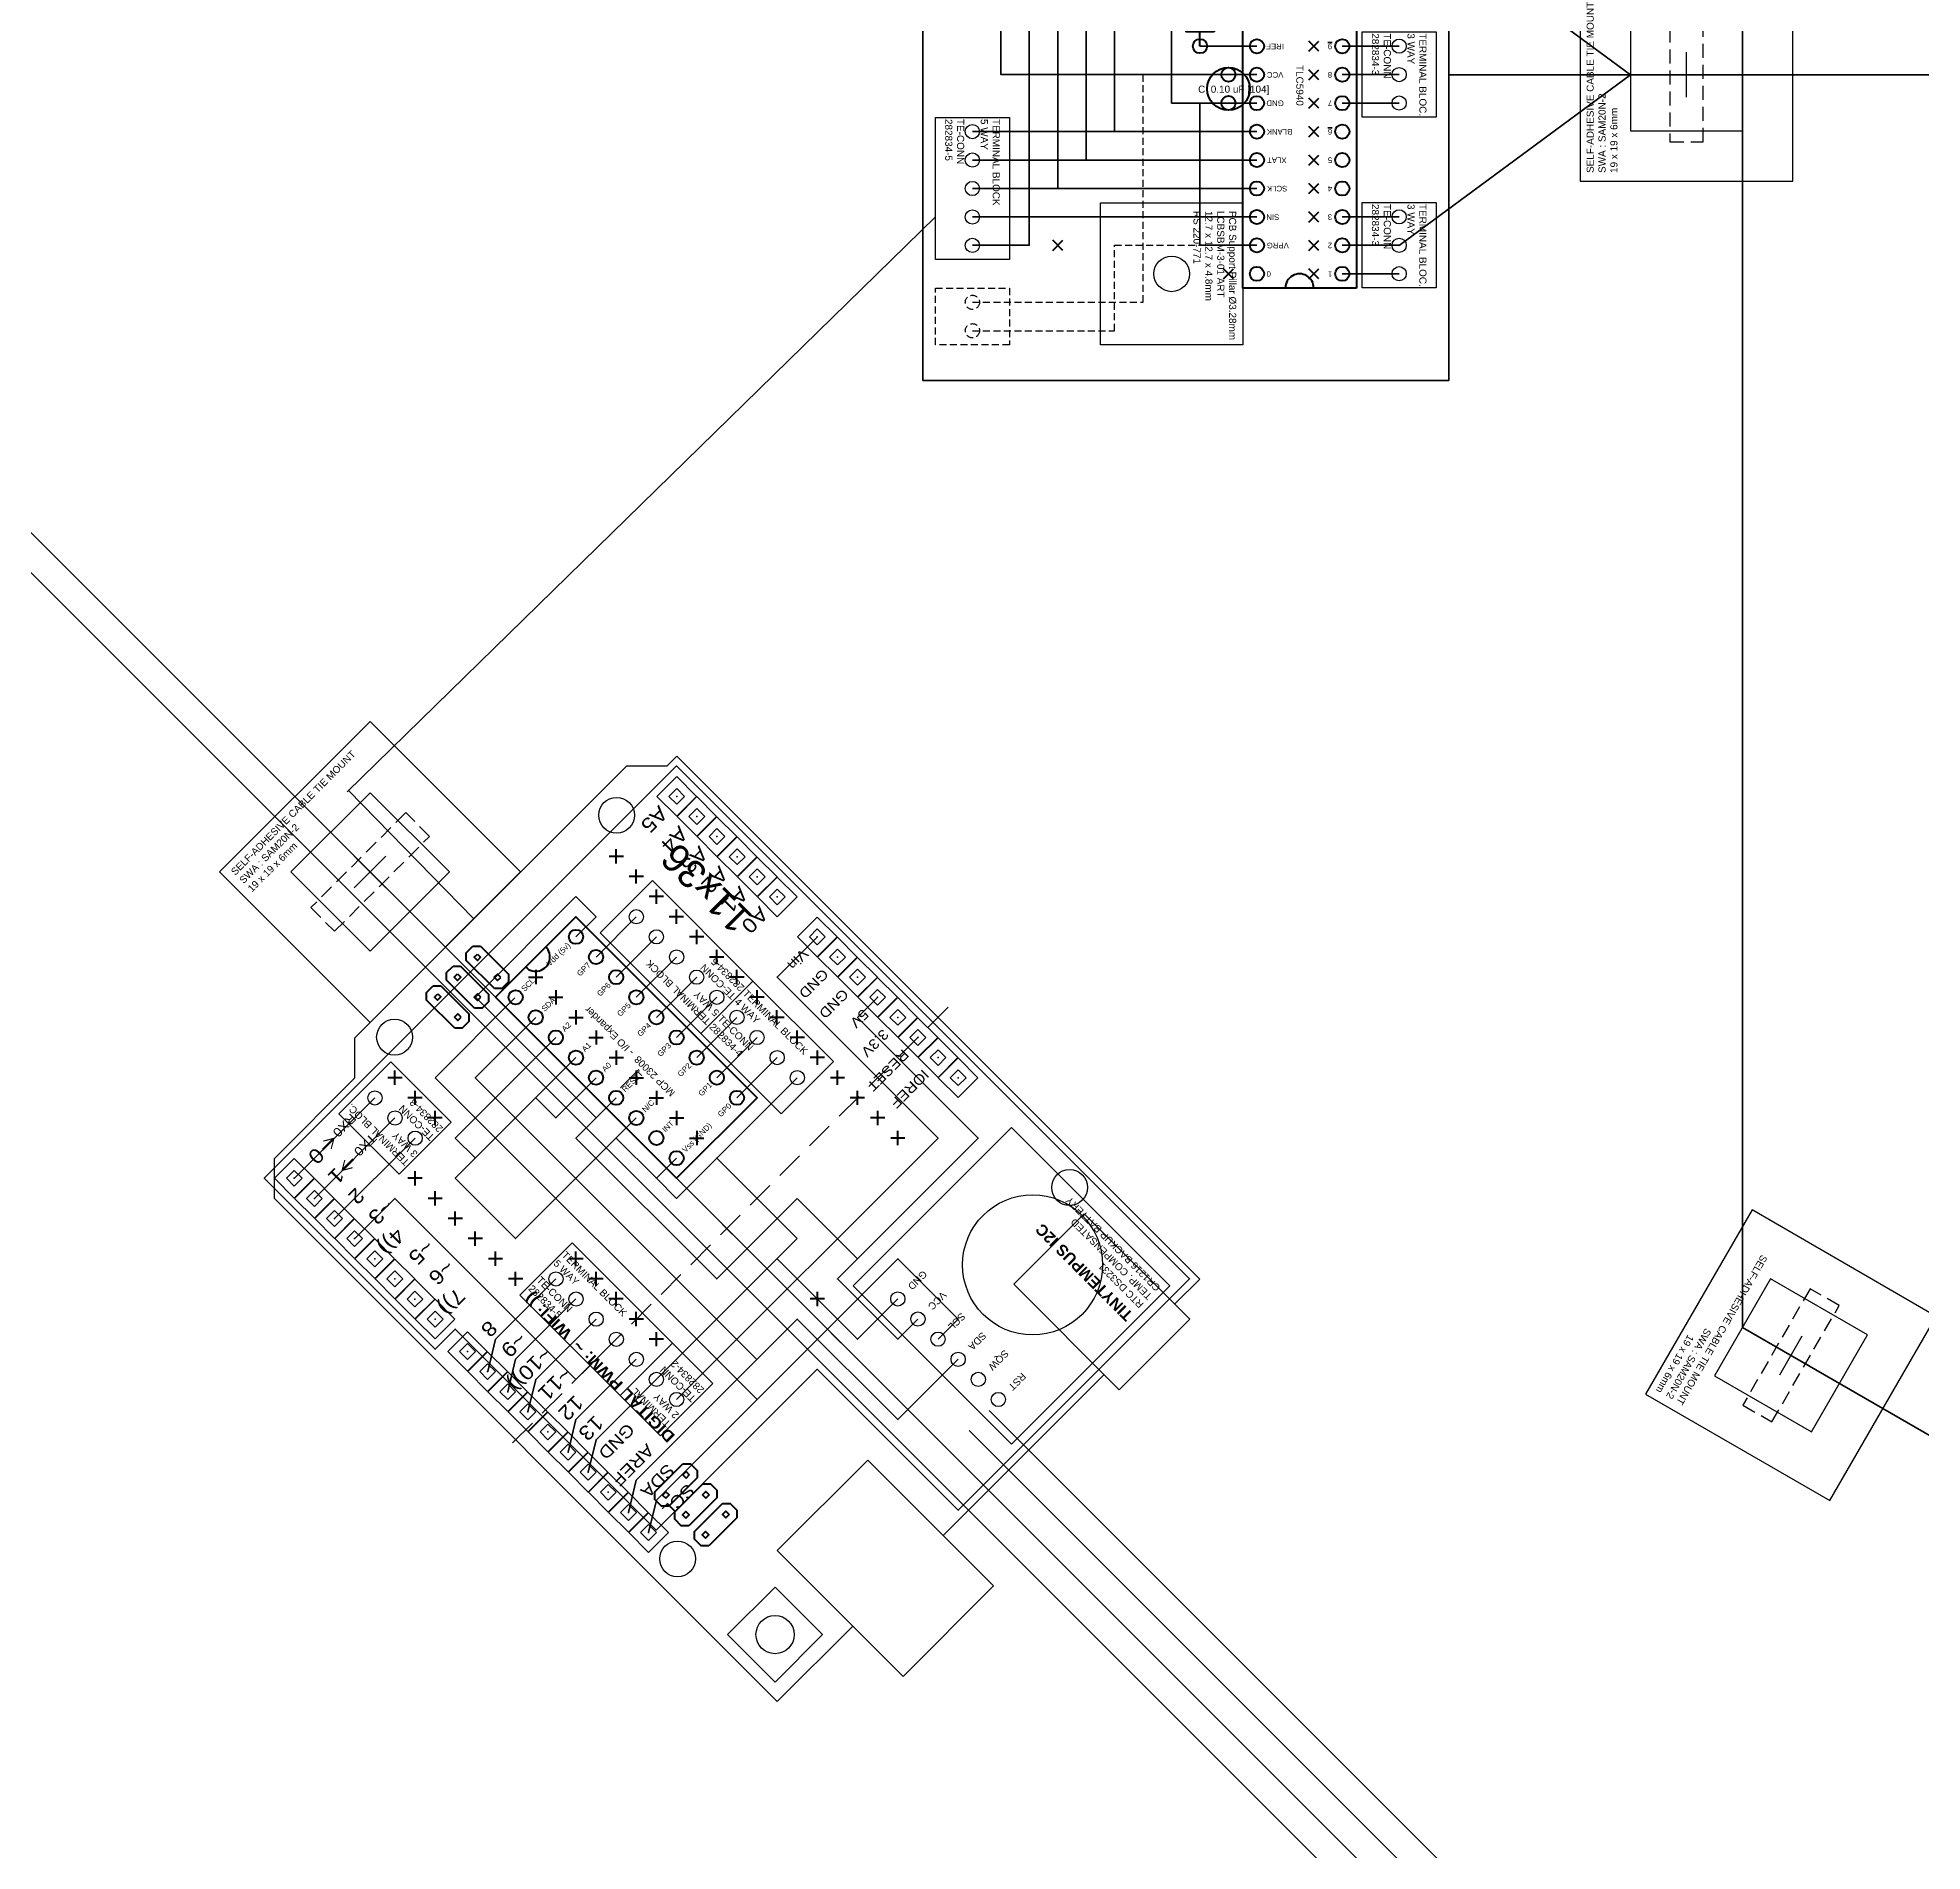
# Model space of a CAD drawing. Header units: millimetres. Extents: x 3648 to 4640, y -1371 to 0.
# Drawn here: x 4241.5 to 4409.8, y -598.6 to -436.7 of the extents above; entities that cross this region are included whole.
import ezdxf

# ---------------------------------------------------------------- set-up
doc = ezdxf.new("R2010")
doc.units = ezdxf.units.MM
doc.header["$LTSCALE"] = 10
doc.header["$MEASUREMENT"] = 0
doc.linetypes.add('DASHED', pattern=[0.75, 0.5, -0.25])
doc.linetypes.add('HIDDEN', pattern=[0.375, 0.25, -0.125])
doc.layers.get('0').update_dxf_attribs({"color": 8})
for name, color, linetype, lineweight in [('+12V', 11, 'Continuous', 35), ('+5V', 1, 'Continuous', 35), ('+9V', 230, 'Continuous', 35), ('BUTTONS', 40, 'Continuous', 35), ('Colour0', 2, 'Continuous', 35), ('Colour1', 94, 'Continuous', 35), ('Colour2', 30, 'Continuous', 35), ('Colour3', 220, 'Continuous', 35), ('Colour4', 200, 'Continuous', 35), ('Colour5', 180, 'Continuous', 35), ('Colour6', 80, 'Continuous', 35), ('Colour7', 150, 'Continuous', 35), ('Component Detail', 143, 'Continuous', 40), ('GND +0V', 7, 'Continuous', 35), ('VERO CUT', 252, 'Continuous', 35)]:
    doc.layers.add(name, color=color, linetype=linetype, lineweight=lineweight)
doc.layers.add('Colour8', color=7, linetype='Continuous', lineweight=35, true_color=0x7b4028)
for name, color, linetype in [('Component', 210, 'Continuous'), ('Construction', 252, 'Continuous'), ('PIN LABEL', 130, 'Continuous'), ('PINS', 1, 'Continuous'), ('vero Pins', 30, 'Continuous')]:
    doc.layers.add(name, color=color, linetype=linetype)
doc.layers.add('Component Centre', color=7, linetype='Continuous', true_color=0x7db0bf)
doc.styles.get("Standard").update_dxf_attribs({"font": 'arial.ttf'})
picture_1 = doc.add_image_def('image7.jpg', size_in_pixel=(144, 187))
picture_2 = doc.add_image_def('image8.jpg', size_in_pixel=(360, 187))
picture_3 = doc.add_image_def('image4.jpg', size_in_pixel=(216, 187))
picture_4 = doc.add_image_def('image9.jpg', size_in_pixel=(567, 567))
picture_5 = doc.add_image_def('image3.jpg', size_in_pixel=(288, 187))

# ---------------------------------------------------------------- blocks, each defined once
blk = doc.blocks.new('*U92')
at = {"layer": 'Colour5'}
for points in [[(26.27, 145), (-31.17, 111.84), (-31.17, 0)], [(-41.17, 0), (-61.83, 15.24)], [(-41.17, 0), (-61.83, -15.24)], [(-57.38, 0), (65.12, 0)], [(26.27, -145), (-31.17, -111.84), (-31.17, 0)]]:
    blk.add_lwpolyline(points, dxfattribs=at)
at = {"layer": 'Component'}
for points in [[(-45.67, -9.5), (-26.67, -9.5), (-26.67, 9.5), (-45.67, 9.5)], [(-41.17, -5), (-31.17, -5), (-31.17, 5), (-41.17, 5)], [(-39.82, -117.81), (-23.37, -127.31), (-13.87, -110.86), (-30.32, -101.36)], [(-33.67, -116.17), (-25.01, -121.17), (-20.01, -112.51), (-28.67, -107.51)]]:
    blk.add_lwpolyline(points, close=True, dxfattribs=at)
at = {"layer": 'Component', "color": 252, "linetype": 'DASHED', "ltscale": 0.25}
for points in [[(-37.67, 6), (-37.67, -6), (-34.67, -6), (-34.67, 6)], [(-25.14, -108.39), (-31.14, -118.78), (-28.54, -120.28), (-22.54, -109.89)]]:
    blk.add_lwpolyline(points, close=True, dxfattribs=at)
at = {"layer": 'Component'}
for points in [[(-36.17, -2), (-36.17, 2)], [(-34.17, 0), (-38.18, 0)], [(-27.84, -116.07), (-25.84, -112.6)], [(-25.11, -115.34), (-28.58, -113.34)]]:
    blk.add_lwpolyline(points, dxfattribs=at)
at = {"layer": 'Component', "char_height": 0.635, "width": 17.0886}
for insert, attachment_point, rotation in [((-45.09, -8.77), 1, 90), ((-38.95, -117.47), 9, 240)]:
    blk.add_mtext('SELF-ADHESIVE CABLE TIE MOUNT\\PSWA : SAM20N-2\\P19 x 19 x 6mm', dxfattribs=dict(at, insert=insert, attachment_point=attachment_point, rotation=rotation))
blk = doc.blocks.new('*U93')
at = {"layer": 'GND +0V', "color": 0, "linetype": 'ByBlock', "lineweight": -2, "transparency": 16777216}
blk.add_blockref('*U92', (4424.88, -440), dxfattribs=at)
blk = doc.blocks.new('Terminal Block 2 flip -WAY TE CONNECTIVITY')
at = {"color": 1}
for centre in [(0, 0), (2.54, 0)]:
    blk.add_circle(centre, 0.635, dxfattribs=at)
at = {"layer": 'Component', "insert": (-1.13, 2.44), "char_height": 0.635, "width": 4.9953, "attachment_point": 1}
blk.add_mtext('TERMINAL\\P2 WAY\\P\\PTE-CONN\\P282834-2', dxfattribs=at)
at = {"layer": 'Component'}
image = blk.add_image(picture_1, insert=(3.81, 3.3), size_in_units=(5.08, 6.6), rotation=180, dxfattribs=at)
image.dxf.flags = 7
blk = doc.blocks.new('Terminal Block 5-new-WAY TE CONNECTIVITY')
at = {"color": 1}
for centre in [(-5.08, 0), (-2.54, 0), (0, 0), (2.54, 0), (5.08, 0)]:
    blk.add_circle(centre, 0.635, dxfattribs=at)
at = {"layer": 'Component', "insert": (-6.21, 2.44), "char_height": 0.635, "width": 9.8978, "attachment_point": 1}
blk.add_mtext('TERMINAL BLOCK\\P5 WAY\\P\\PTE-CONN\\P282834-5', dxfattribs=at)
at = {"layer": 'Component'}
image = blk.add_image(picture_2, insert=(6.35, 3.3), size_in_units=(12.7, 6.6), rotation=180, dxfattribs=at)
image.dxf.flags = 7
blk = doc.blocks.new('Terminal Block 3-WAY TE CONNECTIVITY')
at = {"color": 1}
for centre in [(-2.54, 0), (0, 0), (2.54, 0)]:
    blk.add_circle(centre, 0.635, dxfattribs=at)
at = {"layer": 'Component', "insert": (-3.69, 2.44), "char_height": 0.635, "width": 8.3344, "attachment_point": 1}
blk.add_mtext('TERMINAL BLOC.\\P3 WAY\\P\\PTE-CONN\\P282834-3', dxfattribs=at)
at = {"layer": 'Component'}
image = blk.add_image(picture_3, insert=(-3.81, -3.3), size_in_units=(7.62, 6.6), rotation=0, dxfattribs=at)
image.dxf.flags = 7
blk = doc.blocks.new('CUT')
at = {"color": 33, "lineweight": 50}
for points in [[(-0.45, -0.45), (0.45, 0.45)], [(0.45, -0.45), (-0.45, 0.45)]]:
    blk.add_lwpolyline(points, dxfattribs=at)
blk = doc.blocks.new('tlc5940')
at = {"layer": 'Component Detail', "color": 4}
blk.add_lwpolyline([(-1.27, 1.27), (8.89, 1.27), (8.89, -34.29), (-1.27, -34.29)], close=True, dxfattribs=at)
at = {"layer": 'Component Detail', "color": 1}
for centre in [(0, 0), (7.62, 0), (0, -2.54), (7.62, -2.54), (0, -5.08), (7.62, -5.08), (0, -7.62), (7.62, -7.62), (0, -10.16), (7.62, -10.16), (0, -12.7), (7.62, -12.7), (0, -15.24), (7.62, -15.24), (0, -17.78), (7.62, -17.78), (0, -20.32), (7.62, -20.32), (0, -22.86), (7.62, -22.86), (0, -25.4), (7.62, -25.4), (0, -27.94), (7.62, -27.94), (0, -30.48), (7.62, -30.48), (0, -33.02), (7.62, -33.02)]:
    blk.add_circle(centre, 0.635, dxfattribs=at)
at = {"layer": 'Component Detail', "color": 4}
blk.add_arc((3.81, 1.27), 1.27, 180, 0, dxfattribs=at)
at = {"color": 3, "rotation": 180}
for p in [(2.54, 0), (2.54, -2.54), (2.54, -5.08), (2.54, -7.62), (2.54, -10.16), (2.54, -12.7), (2.54, -15.24), (2.54, -17.78), (2.54, -20.32), (2.54, -22.86), (2.54, -25.4), (2.54, -27.94), (2.54, -30.48), (2.54, -33.02)]:
    blk.add_blockref('CUT', p, dxfattribs=at)
at = {"color": 4, "char_height": 0.5, "width": 7.3862, "attachment_point": 1}
for s, insert in [('1', (0.9, 0.26)), ('\\pi7.06015;0', (-0.69, 0.26)), ('2', (0.9, -2.28)), ('\\pi5.4534;VPRG', (-0.69, -2.28)), ('3', (0.9, -4.82)), ('\\pi6.31049;SIN', (-0.69, -4.82)), ('4', (0.9, -7.36)), ('\\pi5.59426;SCLK', (-0.69, -7.36)), ('5', (0.9, -9.9)), ('\\pi5.65633;XLAT', (-0.69, -9.9)), ('{\\L6}', (0.9, -12.44)), ('\\pi5.14815;BLANK', (-0.69, -12.44)), ('7', (0.9, -14.98)), ('\\pi5.90838;GND', (-0.69, -14.98)), ('8', (0.9, -17.52)), ('\\pi5.94214;VCC', (-0.69, -17.52)), ('{\\L9}', (0.9, -20.06)), ('\\pi5.89235;IREF', (-0.69, -20.06)), ('10', (0.9, -22.6)), ('\\pi4.96124;DCPRG', (-0.69, -22.6)), ('11', (0.9, -25.14)), ('\\pi5.05674;GSCLK', (-0.69, -25.14)), ('12', (0.9, -27.68)), ('\\pi5.49126;SOUT', (-0.69, -27.68)), ('13', (0.9, -30.22)), ('\\pi5.45749;XERR', (-0.69, -30.22)), ('14', (0.9, -32.76)), ('\\pi6.71329;15', (-0.69, -32.76))]:
    blk.add_mtext(s, dxfattribs=dict(at, insert=insert))
at = {"color": 4, "insert": (3.47, -18.65), "char_height": 0.635, "width": 14.2666, "attachment_point": 1, "rotation": 90}
blk.add_mtext('TLC5940 ', dxfattribs=at)
blk = doc.blocks.new('cap 0.10 uF [104]')
at = {"layer": 'Component Detail', "color": 4}
blk.add_circle((0, -1.27), 1.91, dxfattribs=at)
at = {"layer": 'Component Detail', "color": 1}
for centre in [(0, 0), (0, -2.54)]:
    blk.add_circle(centre, 0.635, dxfattribs=at)
at = {"color": 4, "insert": (-2.71, -0.98), "char_height": 0.635, "width": 14.2666, "attachment_point": 1}
blk.add_mtext('C  0.10 uF [104]', dxfattribs=at)
blk = doc.blocks.new('Resistor 1K')
at = {"layer": 'Component Detail', "color": 4}
for points in [[(0, 0), (1.27, 0)], [(1.27, -1.27), (1.27, 1.27)], [(8.89, 1.27), (1.27, 1.27)], [(8.89, -1.27), (8.89, 1.27)], [(10.16, 0), (8.89, 0)], [(8.89, -1.27), (1.27, -1.27)]]:
    blk.add_lwpolyline(points, dxfattribs=at)
at = {"layer": 'Component Detail', "color": 1}
for centre in [(0, 0), (10.16, 0)]:
    blk.add_circle(centre, 0.635, dxfattribs=at)
at = {"color": 4, "insert": (5.56, -0.35), "char_height": 0.635, "width": 3.0365, "attachment_point": 1, "rotation": 180}
blk.add_mtext('1K', dxfattribs=at)
blk = doc.blocks.new('PCB support Pillar')
at = {"layer": 'Component'}
blk.add_lwpolyline([(0, 0), (12.7, 0), (12.7, -12.7), (0, -12.7)], close=True, dxfattribs=at)
blk.add_circle((6.35, -6.35), 1.59, dxfattribs=at)
at = {"layer": 'Component', "insert": (0.73, -0.59), "char_height": 0.635, "width": 17.0886, "attachment_point": 1}
blk.add_mtext('PCB Support Pillar %%C3.28mm\\PLCBSBM-3-01 ART\\P12.7 x 12.7 x 4.8mm\\PRS 220-771', dxfattribs=at)
blk = doc.blocks.new('TLC Board A')
at = {"layer": '+5V'}
blk.add_line((47.63, -27.31), (47.63, -27.31), dxfattribs=at)
for points in [[(22.22, -17.15), (22.22, -24.77)], [(27.3, -24.77), (27.3, -17.15)], [(1.9, -19.69), (1.9, -42.55)], [(1.9, -19.69), (22.22, -19.69)], [(22.22, -40), (27.3, -40), (27.3, -24.77)], [(22.22, -24.77), (22.22, -40)]]:
    blk.add_lwpolyline(points, dxfattribs=at)
at = {"layer": 'Colour1'}
for points in [[(37.47, -42.55), (37.47, -19.69), (37.47, -17.15)], [(14.6, -42.55), (14.6, -34.93), (37.47, -34.93)]]:
    blk.add_lwpolyline(points, dxfattribs=at)
at = {"layer": 'Colour2'}
for points in [[(42.54, -42.55), (42.54, -37.47), (19.68, -37.47), (19.68, -17.15)], [(19.68, -42.55), (19.68, -34.93)]]:
    blk.add_lwpolyline(points, dxfattribs=at)
at = {"layer": 'Colour3'}
for points in [[(32.38, -42.55), (32.38, -17.15)], [(9.52, -42.55), (9.52, -29.85), (32.38, -29.85)]]:
    blk.add_lwpolyline(points, dxfattribs=at)
at = {"layer": 'Colour4'}
for points in [[(17.14, -42.55), (17.14, -17.15)], [(40.01, -17.15), (40.01, -42.55)]]:
    blk.add_lwpolyline(points, dxfattribs=at)
at = {"layer": 'Colour5'}
for points in [[(12.06, -17.15), (12.06, -22.23), (9.52, -22.23), (9.52, -4.45)], [(24.76, -9.53), (24.76, -4.45)], [(40.01, -9.53), (40.01, -4.45)], [(24.76, -22.23), (24.76, -17.15)]]:
    blk.add_lwpolyline(points, dxfattribs=at)
at = {"layer": 'Colour6'}
for points in [[(12.06, -9.53), (12.06, -4.45)], [(27.3, -9.53), (27.3, -4.45)], [(42.54, -9.53), (42.54, -4.45)]]:
    blk.add_lwpolyline(points, dxfattribs=at)
at = {"layer": 'Colour7'}
for points in [[(34.93, -42.55), (34.93, -17.15)], [(12.06, -42.55), (12.06, -32.39), (34.93, -32.39)]]:
    blk.add_lwpolyline(points, dxfattribs=at)
at = {"layer": 'Colour8'}
for points in [[(14.6, -9.53), (14.6, -4.45)], [(29.84, -9.53), (29.84, -4.45)], [(45.09, -9.53), (45.09, -4.45)]]:
    blk.add_lwpolyline(points, dxfattribs=at)
at = {"layer": 'Construction', "linetype": 'HIDDEN', "ltscale": 0.25}
for p, q in [((42.54, -29.85), (42.54, -22.23)), ((47.63, -27.31), (27.3, -27.31)), ((47.63, -42.55), (47.63, -27.31)), ((50.17, -29.85), (42.54, -29.85)), ((50.17, -42.55), (50.17, -29.85)), ((46.36, -45.84), (46.36, -39.25)), ((46.36, -39.25), (51.44, -39.25)), ((51.44, -39.25), (51.44, -45.84)), ((51.44, -45.84), (46.36, -45.84))]:
    blk.add_line(p, q, dxfattribs=at)
for centre in [(47.63, -42.55), (50.17, -42.55)]:
    blk.add_circle(centre, 0.635, dxfattribs=at)
at = {"layer": 'GND +0V'}
for points in [[(29.84, -17.15), (29.84, -22.23), (29.84, -22.23), (29.84, -22.23)], [(42.54, -22.23), (42.54, -17.15)], [(14.6, -22.23), (14.6, -27.31)], [(29.84, -24.77), (29.84, -22.23)], [(29.84, -22.23), (42.54, -22.23)], [(29.84, -24.77), (14.6, -24.77)], [(4.44, -27.31), (4.44, -42.55)], [(14.6, -27.31), (4.44, -27.31)]]:
    blk.add_lwpolyline(points, dxfattribs=at)
at = {"layer": 'VERO CUT'}
blk.add_lwpolyline([(0, 0), (54.61, 0), (54.61, -46.99), (0, -46.99)], close=True, dxfattribs=at)
at = {"layer": '+12V', "rotation": 270}
blk.add_blockref('tlc5940', (45.09, -9.53), dxfattribs=at)
at = {"color": 3, "rotation": 90}
for p in [(14.6, -19.69), (45.09, -19.69), (9.52, -27.31), (12.06, -27.31), (14.6, -29.85), (42.54, -34.93)]:
    blk.add_blockref('CUT', p, dxfattribs=at)
at = {"layer": 'Colour2', "rotation": 179.9999999999999}
blk.add_blockref('Resistor 1K', (24.76, -22.23), dxfattribs=at)
at = {"layer": 'Colour5', "rotation": 90}
blk.add_blockref('cap 0.10 uF [104]', (27.3, -19.69), dxfattribs=at)
at = {"layer": 'Component'}
for name, p in [('Terminal Block 2 flip -WAY TE CONNECTIVITY', (1.9, -42.55)), ('Terminal Block 5-new-WAY TE CONNECTIVITY', (14.6, -42.55)), ('Terminal Block 5-new-WAY TE CONNECTIVITY', (37.47, -42.55))]:
    blk.add_blockref(name, p, dxfattribs=at)
at = {"layer": 'Component Centre'}
for p in [(12.06, -4.45), (27.3, -4.45), (42.54, -4.45)]:
    blk.add_blockref('Terminal Block 3-WAY TE CONNECTIVITY', p, dxfattribs=at)
at = {"layer": 'VERO CUT'}
for p in [(0.64, -18.41), (38.74, -18.41)]:
    blk.add_blockref('PCB support Pillar', p, dxfattribs=at)
at = {"layer": 'VERO CUT', "attachment_point": 1}
for s, insert, char_height in [('A', (2.44, -1.98), 5), ('21 x 18', (-0.01, -8.98), 2.5)]:
    blk.add_mtext_dynamic_manual_height_columns(s, width=34.2989, gutter_width=1, heights=[0], dxfattribs=dict(at, insert=insert, char_height=char_height))
blk = doc.blocks.new('Arduino uno Simplified')
at = {"color": 5}
for points in [[(-0.03, -9.53), (-0.03, 0), (-0.03, 0), (63.47, 0)], [(63.47, 0), (63.47, 0), (63.47, 0), (66.01, -2.54), (66.01, -2.54), (66.01, -12.7), (66.01, -12.7), (68.55, -15.24), (68.55, -15.24), (68.55, -49.53)], [(-0.03, -41.28), (-0.03, -20.95)], [(-0.03, -53.34), (-0.03, -50.17)], [(66.01, -53.34), (66.01, -52.07), (68.55, -49.53)], [(66.01, -53.34), (66.01, -53.34), (-0.03, -53.34)]]:
    blk.add_lwpolyline(points, dxfattribs=at)
blk.add_lwpolyline([(1.34, -1.09), (7.34, -1.09), (7.34, -7.09), (1.34, -7.09)], close=True, dxfattribs=at)
for centre, radius in [((15.27, -2.71), 1.6), ((4.34, -4.09), 1.71), ((66.08, -17.78), 1.6), ((66.07, -45.81), 1.6), ((13.97, -50.91), 1.6)]:
    blk.add_circle(centre, radius, dxfattribs=at)
at = {"layer": 'Component'}
for points in [[(-6.38, -20.95), (9.5, -20.95), (9.5, -9.53), (-6.38, -9.53)], [(-1.93, -50.17), (11.4, -50.17), (11.4, -41.28), (-1.93, -41.28)]]:
    blk.add_lwpolyline(points, close=True, dxfattribs=at)
at = {"layer": 'Component Detail'}
for p, q in [((14.13, -5.5), (14.61, -5.03)), ((15.45, -5.03), (15.93, -5.5)), ((16.64, -5.5), (17.12, -5.03)), ((17.95, -5.03), (18.43, -5.5)), ((19.15, -5.5), (19.63, -5.03)), ((20.46, -5.03), (20.94, -5.5)), ((14.13, -9.05), (14.13, -5.5)), ((15.93, -5.5), (15.93, -9.05)), ((16.64, -9.05), (16.64, -5.5)), ((18.43, -5.5), (18.43, -9.05)), ((19.15, -9.05), (19.15, -5.5)), ((20.94, -5.5), (20.94, -9.05)), ((14.61, -9.53), (14.13, -9.05)), ((15.93, -9.05), (15.45, -9.53)), ((17.12, -9.53), (16.64, -9.05)), ((18.43, -9.05), (17.95, -9.53)), ((19.63, -9.53), (19.15, -9.05)), ((20.94, -9.05), (20.46, -9.53)), ((62.38, -22.62), (62.86, -22.15)), ((62.86, -23.94), (62.38, -23.46)), ((62.86, -22.15), (66.4, -22.15)), ((66.4, -22.15), (66.88, -22.62)), ((66.88, -23.46), (66.4, -23.94)), ((66.88, -22.62), (66.88, -23.46)), ((62.38, -25.13), (62.86, -24.65)), ((66.4, -23.94), (62.86, -23.94)), ((62.86, -24.65), (66.4, -24.65)), ((66.4, -24.65), (66.88, -25.13)), ((66.88, -25.13), (66.88, -25.96)), ((62.86, -26.44), (62.38, -25.96)), ((66.4, -26.44), (62.86, -26.44)), ((66.88, -25.96), (66.4, -26.44)), ((62.38, -27.64), (62.86, -27.16)), ((62.86, -28.95), (62.38, -28.47)), ((62.86, -27.16), (66.4, -27.16)), ((66.4, -27.16), (66.88, -27.64)), ((66.88, -28.47), (66.4, -28.95)), ((66.88, -27.64), (66.88, -28.47)), ((66.4, -28.95), (62.86, -28.95))]:
    blk.add_line(p, q, dxfattribs=at)
for points in [[(14.61, -5.03), (14.61, -5.03), (15.45, -5.03), (15.45, -5.03)], [(17.12, -5.03), (17.12, -5.03), (17.95, -5.03), (17.95, -5.03)], [(19.63, -5.03), (19.63, -5.03), (20.46, -5.03), (20.46, -5.03)], [(14.82, -5.8), (14.82, -6.22), (15.24, -6.22), (15.24, -5.8)], [(17.33, -5.8), (17.33, -6.22), (17.75, -6.22), (17.75, -5.8)], [(19.84, -5.8), (19.84, -6.22), (20.25, -6.22), (20.25, -5.8)], [(14.82, -8.75), (14.82, -8.34), (15.24, -8.34), (15.24, -8.75)], [(17.33, -8.75), (17.33, -8.34), (17.75, -8.34), (17.75, -8.75)], [(19.84, -8.75), (19.84, -8.34), (20.25, -8.34), (20.25, -8.75)], [(14.61, -9.53), (14.61, -9.53), (15.45, -9.53), (15.45, -9.53)], [(17.12, -9.53), (17.12, -9.53), (17.95, -9.53), (17.95, -9.53)], [(19.63, -9.53), (19.63, -9.53), (20.46, -9.53), (20.46, -9.53)], [(62.38, -23.46), (62.38, -23.46), (62.38, -22.62), (62.38, -22.62)], [(63.15, -23.25), (63.57, -23.25), (63.57, -22.83), (63.15, -22.83)], [(66.1, -23.25), (65.69, -23.25), (65.69, -22.83), (66.1, -22.83)], [(62.38, -25.96), (62.38, -25.96), (62.38, -25.13), (62.38, -25.13)], [(63.15, -25.76), (63.57, -25.76), (63.57, -25.34), (63.15, -25.34)], [(66.1, -25.76), (65.69, -25.76), (65.69, -25.34), (66.1, -25.34)], [(62.38, -28.47), (62.38, -28.47), (62.38, -27.64), (62.38, -27.64)], [(63.15, -28.26), (63.57, -28.26), (63.57, -27.85), (63.15, -27.85)], [(66.1, -28.26), (65.69, -28.26), (65.69, -27.85), (66.1, -27.85)]]:
    blk.add_lwpolyline(points, close=True, dxfattribs=at)
at = {"layer": 'PIN LABEL', "color": 5, "const_width": 0.1}
for points in [[(60.93, -7.48), (60.93, -6.14), (60.49, -6.89)], [(61.03, -7.48), (61.03, -6.14), (61.47, -6.89)], [(63.47, -6.14), (63.47, -7.48), (63.03, -6.73)], [(63.57, -6.14), (63.57, -7.48), (64.01, -6.73)]]:
    blk.add_lwpolyline(points, dxfattribs=at)
at = {"layer": 'PINS'}
for points in [[(17.52, -3.79), (20.02, -3.79), (20.02, -1.29), (17.52, -1.29)], [(20.06, -3.79), (22.56, -3.79), (22.56, -1.29), (20.06, -1.29)], [(22.6, -3.79), (25.1, -3.79), (25.1, -1.29), (22.6, -1.29)], [(25.14, -3.79), (27.64, -3.79), (27.64, -1.29), (25.14, -1.29)], [(27.68, -3.79), (30.18, -3.79), (30.18, -1.29), (27.68, -1.29)], [(30.22, -3.79), (32.72, -3.79), (32.72, -1.29), (30.22, -1.29)], [(32.76, -3.79), (35.26, -3.79), (35.26, -1.29), (32.76, -1.29)], [(35.3, -3.79), (37.8, -3.79), (37.8, -1.29), (35.3, -1.29)], [(37.84, -3.79), (40.34, -3.79), (40.34, -1.29), (37.84, -1.29)], [(40.38, -3.79), (42.88, -3.79), (42.88, -1.29), (40.38, -1.29)], [(44.47, -3.79), (46.97, -3.79), (46.97, -1.29), (44.47, -1.29)], [(47.01, -3.79), (49.51, -3.79), (49.51, -1.29), (47.01, -1.29)], [(49.55, -3.79), (52.05, -3.79), (52.05, -1.29), (49.55, -1.29)], [(52.09, -3.79), (54.59, -3.79), (54.59, -1.29), (52.09, -1.29)], [(54.63, -3.79), (57.13, -3.79), (57.13, -1.29), (54.63, -1.29)], [(57.17, -3.79), (59.67, -3.79), (59.67, -1.29), (57.17, -1.29)], [(59.71, -3.79), (62.21, -3.79), (62.21, -1.29), (59.71, -1.29)], [(62.25, -3.79), (64.75, -3.79), (64.75, -1.29), (62.25, -1.29)], [(18.27, -3.04), (19.27, -3.04), (19.27, -2.04), (18.27, -2.04)], [(20.81, -3.04), (21.81, -3.04), (21.81, -2.04), (20.81, -2.04)], [(23.35, -3.04), (24.35, -3.04), (24.35, -2.04), (23.35, -2.04)], [(25.89, -3.04), (26.89, -3.04), (26.89, -2.04), (25.89, -2.04)], [(28.43, -3.04), (29.43, -3.04), (29.43, -2.04), (28.43, -2.04)], [(30.97, -3.04), (31.97, -3.04), (31.97, -2.04), (30.97, -2.04)], [(33.51, -3.04), (34.51, -3.04), (34.51, -2.04), (33.51, -2.04)], [(36.05, -3.04), (37.05, -3.04), (37.05, -2.04), (36.05, -2.04)], [(38.59, -3.04), (39.59, -3.04), (39.59, -2.04), (38.59, -2.04)], [(41.13, -3.04), (42.13, -3.04), (42.13, -2.04), (41.13, -2.04)], [(45.22, -3.04), (46.22, -3.04), (46.22, -2.04), (45.22, -2.04)], [(47.76, -3.04), (48.76, -3.04), (48.76, -2.04), (47.76, -2.04)], [(50.3, -3.04), (51.3, -3.04), (51.3, -2.04), (50.3, -2.04)], [(52.84, -3.04), (53.84, -3.04), (53.84, -2.04), (52.84, -2.04)], [(55.38, -3.04), (56.38, -3.04), (56.38, -2.04), (55.38, -2.04)], [(57.92, -3.04), (58.92, -3.04), (58.92, -2.04), (57.92, -2.04)], [(60.46, -3.04), (61.46, -3.04), (61.46, -2.04), (60.46, -2.04)], [(63, -3.04), (64, -3.04), (64, -2.04), (63, -2.04)], [(26.69, -52.05), (29.19, -52.05), (29.19, -49.55), (26.69, -49.55)], [(27.44, -51.3), (28.44, -51.3), (28.44, -50.3), (27.44, -50.3)], [(29.23, -52.05), (31.73, -52.05), (31.73, -49.55), (29.23, -49.55)], [(29.98, -51.3), (30.98, -51.3), (30.98, -50.3), (29.98, -50.3)], [(31.77, -52.05), (34.27, -52.05), (34.27, -49.55), (31.77, -49.55)], [(32.52, -51.3), (33.52, -51.3), (33.52, -50.3), (32.52, -50.3)], [(34.31, -52.05), (36.81, -52.05), (36.81, -49.55), (34.31, -49.55)], [(35.06, -51.3), (36.06, -51.3), (36.06, -50.3), (35.06, -50.3)], [(36.85, -52.05), (39.35, -52.05), (39.35, -49.55), (36.85, -49.55)], [(37.6, -51.3), (38.6, -51.3), (38.6, -50.3), (37.6, -50.3)], [(39.39, -52.05), (41.89, -52.05), (41.89, -49.55), (39.39, -49.55)], [(40.14, -51.3), (41.14, -51.3), (41.14, -50.3), (40.14, -50.3)], [(41.93, -52.05), (44.43, -52.05), (44.43, -49.55), (41.93, -49.55)], [(42.68, -51.3), (43.68, -51.3), (43.68, -50.3), (42.68, -50.3)], [(44.47, -52.05), (46.97, -52.05), (46.97, -49.55), (44.47, -49.55)], [(45.22, -51.3), (46.22, -51.3), (46.22, -50.3), (45.22, -50.3)], [(49.52, -52.05), (52.02, -52.05), (52.02, -49.55), (49.52, -49.55)], [(50.27, -51.3), (51.27, -51.3), (51.27, -50.3), (50.27, -50.3)], [(52.06, -52.05), (54.56, -52.05), (54.56, -49.55), (52.06, -49.55)], [(52.81, -51.3), (53.81, -51.3), (53.81, -50.3), (52.81, -50.3)], [(54.6, -52.05), (57.1, -52.05), (57.1, -49.55), (54.6, -49.55)], [(55.35, -51.3), (56.35, -51.3), (56.35, -50.3), (55.35, -50.3)], [(57.14, -52.05), (59.64, -52.05), (59.64, -49.55), (57.14, -49.55)], [(57.89, -51.3), (58.89, -51.3), (58.89, -50.3), (57.89, -50.3)], [(59.68, -52.05), (62.18, -52.05), (62.18, -49.55), (59.68, -49.55)], [(60.43, -51.3), (61.43, -51.3), (61.43, -50.3), (60.43, -50.3)], [(62.22, -52.05), (64.72, -52.05), (64.72, -49.55), (62.22, -49.55)], [(62.97, -51.3), (63.97, -51.3), (63.97, -50.3), (62.97, -50.3)]]:
    blk.add_lwpolyline(points, close=True, dxfattribs=at)
for p in [(18.77, -2.54), (21.31, -2.54), (23.85, -2.54), (26.39, -2.54), (28.93, -2.54), (31.47, -2.54), (34.01, -2.54), (36.55, -2.54), (39.09, -2.54), (41.63, -2.54), (45.72, -2.54), (48.26, -2.54), (50.8, -2.54), (53.34, -2.54), (55.88, -2.54), (58.42, -2.54), (60.96, -2.54), (63.5, -2.54), (27.94, -50.8), (30.48, -50.8), (33.02, -50.8), (35.56, -50.8), (38.1, -50.8), (40.64, -50.8), (43.18, -50.8), (45.72, -50.8), (50.77, -50.8), (53.31, -50.8), (55.85, -50.8), (58.39, -50.8), (60.93, -50.8), (63.47, -50.8)]:
    blk.add_point(p, dxfattribs=at)
at = {"layer": 'PIN LABEL', "color": 5, "width": 1.1}
for s, height, p in [('~10))', 1.3, (37.25, -7.76)), ('SCL', 1.1, (19.47, -8.11)), ('SDA', 1.1, (22.01, -8.11)), ('AREF', 1.1, (24.55, -8.08)), ('GND', 1.1, (27.09, -8.15)), ('13', 1.3, (29.63, -6.61)), ('12', 1.3, (32.17, -6.61)), ('~11', 1.3, (34.71, -7.76)), ('~9', 1.3, (39.79, -7.04)), ('8', 1.3, (42.33, -5.89)), ('7))', 1.3, (46.39, -5.89)), ('~6', 1.3, (48.93, -7.04)), ('~5', 1.3, (51.47, -7.04)), ('4))', 1.3, (54.01, -5.89)), ('~3', 1.3, (56.55, -7.04)), ('2', 1.3, (59.09, -5.89)), ('1', 1.3, (61.63, -5.89)), ('0', 1.3, (64.17, -5.89)), ('TX0', 0.8, (61.53, -10.25)), ('RX0', 0.8, (64.07, -10.25)), ('IOREF', 0.9, (30.74, -49.15)), ('RESET', 0.9, (33.28, -49.15)), ('3.3V', 0.9, (35.82, -49.15)), ('GND', 0.9, (40.9, -49.15)), ('GND', 0.9, (43.44, -49.15)), ('A0', 1.3, (51.37, -49.15)), ('A1', 1.3, (53.91, -49.15)), ('A2', 1.3, (56.45, -49.15)), ('A3', 1.3, (58.99, -49.15)), ('A4', 1.3, (61.53, -49.15)), ('A5', 1.3, (64.07, -49.15)), ('5V', 0.9, (38.36, -49.15)), ('Vin', 0.9, (45.98, -49.15))]:
    blk.add_text(s, height=height, rotation=90, dxfattribs=at).set_placement(p)
at = {"layer": 'PIN LABEL', "color": 5, "insert": (23.17, -9.38), "char_height": 1, "attachment_point": 1}
blk.add_mtext_dynamic_manual_height_columns('{\\fArial|b1|i0|c0|p34;\\W1.1;DIGITAL PWM: ~  WIFI: )) }', width=20.0697, gutter_width=1, heights=[0], dxfattribs=at)
blk = doc.blocks.new('TinyTempest')
at = {"color": 1}
for centre in [(0, 0), (2.54, 0), (5.08, 0), (7.62, 0), (10.16, 0), (12.7, 0)]:
    blk.add_circle(centre, 0.635, dxfattribs=at)
at = {"layer": 'Component'}
blk.add_circle((6.35, -10.66), 6.25, dxfattribs=at)
at = {"color": 4, "char_height": 0.635, "width": 7.3862, "attachment_point": 3, "rotation": 90}
for s, insert in [('RST', (-0.38, -1.44)), ('SQW', (2.16, -1.44)), ('SDA', (4.7, -1.44)), ('SCL', (7.24, -1.44)), ('VCC', (9.78, -1.44)), ('GND', (12.32, -1.44))]:
    blk.add_mtext(s, dxfattribs=dict(at, insert=insert))
at = {"layer": 'Component', "insert": (-3.16, -12.95), "char_height": 0.635, "width": 14.2666, "attachment_point": 1}
blk.add_mtext('{\\fArial|b1|i0|c0|p34;\\H1.5748x;TINYTEMPUS I2C\\P}RTC DS3231 \\PTEMP. COMPENSATED\\PCR1216 BACKUP BATTERY', dxfattribs=at)
at = {"layer": 'Component'}
image = blk.add_image(picture_4, insert=(-3.65, -18), size_in_units=(20, 20), dxfattribs=at)
image.dxf.flags = 7
blk = doc.blocks.new('Terminal Block 2-WAY TE CONNECTIVITY')
at = {"color": 1}
for centre in [(0, 0), (2.54, 0)]:
    blk.add_circle(centre, 0.635, dxfattribs=at)
at = {"layer": 'Component', "insert": (-1.13, 2.44), "char_height": 0.635, "width": 4.9953, "attachment_point": 1}
blk.add_mtext('TERMINAL\\P2 WAY\\P\\PTE-CONN\\P282834-2', dxfattribs=at)
at = {"layer": 'Component'}
image = blk.add_image(picture_1, insert=(-1.27, -3.3), size_in_units=(5.08, 6.6), rotation=0, dxfattribs=at)
image.dxf.flags = 7
blk = doc.blocks.new('MCP23008 IO Expander')
at = {"layer": 'Component Detail', "color": 4}
blk.add_lwpolyline([(-1.27, 1.27), (8.89, 1.27), (8.89, -21.59), (-1.27, -21.59)], close=True, dxfattribs=at)
at = {"layer": 'Component Detail', "color": 1}
for centre in [(0, 0), (7.62, 0), (0, -2.54), (7.62, -2.54), (0, -5.08), (7.62, -5.08), (0, -7.62), (7.62, -7.62), (0, -10.16), (7.62, -10.16), (0, -12.7), (7.62, -12.7), (0, -15.24), (7.62, -15.24), (0, -17.78), (7.62, -17.78), (0, -20.32), (7.62, -20.32)]:
    blk.add_circle(centre, 0.635, dxfattribs=at)
at = {"layer": 'Component Detail', "color": 4}
blk.add_arc((3.81, 1.27), 1.27, 180, 0, dxfattribs=at)
at = {"color": 3, "rotation": 180}
for p in [(2.54, 0), (2.54, -2.54), (2.54, -5.08), (2.54, -7.62), (2.54, -10.16), (2.54, -12.7), (2.54, -15.24), (2.54, -17.78), (2.54, -20.32)]:
    blk.add_blockref('CUT', p, dxfattribs=at)
at = {"color": 4, "char_height": 0.5, "width": 7.3862, "attachment_point": 1}
for s, insert in [('SCL', (0.9, 0.26)), ('\\pi4.77468;Vdd (5v)', (-0.69, 0.26)), ('SDA', (0.9, -2.28)), ('\\pi6.05742;GP7', (-0.69, -2.28)), ('A2', (0.9, -4.82)), ('\\pi6.05776;GP6', (-0.69, -4.82)), ('A1', (0.9, -7.36)), ('\\pi6.05367;GP5', (-0.69, -7.36)), ('A0', (0.9, -9.9)), ('\\pi6.05947;GP4', (-0.69, -9.9)), ('{\\ORESET}', (0.9, -12.44)), ('\\pi6.05742;GP3', (-0.69, -12.44)), ('N/C', (0.9, -14.98)), ('\\pi6.06254;GP2', (-0.69, -14.98)), ('INT', (0.9, -17.52)), ('\\pi6.15394;GP1', (-0.69, -17.52)), ('Vss (GND)', (0.9, -20.06)), ('\\pi6.05913;GP0', (-0.69, -20.06))]:
    blk.add_mtext(s, dxfattribs=dict(at, insert=insert))
at = {"color": 4, "insert": (3.47, -16.11), "char_height": 0.635, "width": 14.2666, "attachment_point": 1, "rotation": 90}
blk.add_mtext('MCP 23008  - I/O Expander', dxfattribs=at)
blk = doc.blocks.new('Terminal Block 4 new -WAY TE CONNECTIVITY')
at = {"color": 1}
for centre in [(0, 0), (2.54, 0), (5.08, 0), (7.62, 0)]:
    blk.add_circle(centre, 0.635, dxfattribs=at)
at = {"layer": 'Component', "insert": (-1.13, 2.44), "char_height": 0.635, "width": 9.8978, "attachment_point": 1}
blk.add_mtext('TERMINAL BLOCK\\P4 WAY\\P\\PTE-CONN\\P282834-4', dxfattribs=at)
at = {"layer": 'Component'}
image = blk.add_image(picture_5, insert=(-1.27, -3.3), size_in_units=(10.16, 6.6), dxfattribs=at)
image.dxf.flags = 7
blk = doc.blocks.new('Arduino Shield 01')
at = {"layer": '+5V'}
for points in [[(-15.24, -25.4), (-15.24, -20.32), (-33.02, -20.32), (-33.02, -20.32), (-33.02, -30.48)], [(-15.24, -22.86), (0, -22.86), (0, -35.56)], [(-48.26, -30.48), (-48.26, -27.94), (-40.64, -27.94), (-40.64, -27.94), (-40.64, -27.94), (-40.64, -27.94), (-40.64, -45.72), (-25.4, -45.72), (-25.4, -48.26)], [(-40.64, -30.48), (-33.02, -30.48)], [(-2.54, -33.02), (-2.54, -35.56), (0, -35.56)]]:
    blk.add_lwpolyline(points, dxfattribs=at)
at = {"layer": '+9V'}
blk.add_lwpolyline([(-38.1, -10.16), (-38.1, -43.18), (-17.78, -43.18), (-17.78, -48.26)], dxfattribs=at)
at = {"layer": 'BUTTONS'}
for points in [[(-5.08, 0), (-5.08, -10.16)], [(-2.54, 0), (-2.54, -10.16)], [(0, 0), (0, -10.16)]]:
    blk.add_lwpolyline(points, dxfattribs=at)
at = {"layer": 'Colour0'}
for points in [[(-42.19, 0), (-40.64, -2.54), (-40.64, -22.86), (-53.34, -22.86), (-53.34, -30.48)], [(-44.73, 0), (-43.18, -2.54), (-43.18, -2.54), (-43.18, -33.02), (-50.8, -33.02), (-50.8, -30.48)], [(-43.18, -15.24), (-2.54, -15.24)], [(-2.54, -15.24), (-2.54, -25.31)], [(-5.08, -25.4), (-5.08, -17.76), (-40.64, -17.76)]]:
    blk.add_lwpolyline(points, dxfattribs=at)
at = {"layer": 'Colour1'}
for points in [[(-34.57, 0), (-33.02, -2.54), (-33.02, -10.16)], [(-22.86, -33.02), (-22.86, -38.1)], [(-20.32, -33.02), (-20.32, -38.1)], [(-17.78, -33.02), (-17.78, -38.1)], [(-15.24, -33.02), (-15.24, -38.1)], [(-12.7, -33.02), (-12.7, -38.1)], [(-10.16, -33.02), (-10.16, -38.1)], [(-7.62, -33.02), (-7.62, -38.1)], [(-5.08, -33.02), (-5.08, -38.1)]]:
    blk.add_lwpolyline(points, dxfattribs=at)
at = {"layer": 'Colour2'}
blk.add_lwpolyline([(-30.48, -10.16), (-30.48, -5.08), (-7.62, -5.08), (-7.62, 0)], dxfattribs=at)
at = {"layer": 'Colour3'}
blk.add_lwpolyline([(-26.95, 0), (-25.4, -2.54), (-25.4, -10.16)], dxfattribs=at)
at = {"layer": 'Colour4'}
blk.add_lwpolyline([(-29.49, 0), (-27.94, -2.54), (-27.94, -10.16), (-27.94, -10.16), (-27.94, -10.16)], dxfattribs=at)
at = {"layer": 'Colour7'}
blk.add_lwpolyline([(-24.41, 0), (-22.86, -2.54), (-22.86, -10.16)], dxfattribs=at)
at = {"layer": 'Component Centre', "linetype": 'HIDDEN'}
for p, q in [((-30.48, -52.07), (-30.48, 3.81)), ((5.08, -24.13), (-66.04, -24.13))]:
    blk.add_line(p, q, dxfattribs=at)
at = {"layer": 'GND +0V'}
for points in [[(-37.11, 0), (-35.56, -2.54), (-35.56, -12.7), (-35.56, -12.7), (-35.56, -27.94)], [(-17.78, -25.4), (-17.78, -10.16), (-10.16, -10.16), (-10.16, -25.4)], [(-10.16, -12.7), (-7.62, -12.7), (-7.62, -25.4)], [(-10.16, -20.32), (-12.7, -20.32), (-12.7, -25.4)], [(-22.86, -25.4), (-22.86, -22.86), (-25.4, -22.86), (-25.4, -38.1)], [(-22.86, -22.86), (-17.78, -22.86)], [(-35.56, -25.4), (-45.72, -25.4), (-45.72, -30.48)], [(-25.4, -27.94), (-25.4, -27.94), (-35.56, -27.94)]]:
    blk.add_lwpolyline(points, dxfattribs=at)
at = {"layer": 'VERO CUT'}
blk.add_lwpolyline([(-45.06, -0.64), (-45.06, -20.95), (-62.87, -20.95), (-62.87, -50.17), (1.9, -50.17), (1.9, 1.9), (-19.68, 1.9), (-19.68, -0.64)], close=True, dxfattribs=at)
at = {"color": 3, "rotation": 270}
for p in [(-20.32, -7.62), (-17.78, -7.62), (-15.23, -7.61), (-12.7, -7.62), (-10.16, -7.62), (-7.62, -7.62), (-33.02, -12.7), (-30.48, -12.7), (-27.93, -12.69), (-25.4, -12.7), (-22.86, -12.7), (-5.08, -12.7), (-2.54, -12.7), (0, -12.7), (-40.64, -25.4), (-35.56, -40.64), (-33.02, -40.64), (-30.47, -40.63), (-27.94, -40.64), (-25.4, -40.64), (-22.86, -40.64), (-20.31, -40.63), (-17.78, -40.64), (-15.24, -40.64), (-12.7, -40.64), (-10.16, -40.64), (-7.61, -40.63), (-5.08, -40.64), (-2.54, -40.64), (0, -40.64)]:
    blk.add_blockref('CUT', p, dxfattribs=at)
at = {"layer": 'Component', "rotation": 180}
for name, p in [('Terminal Block 5-new-WAY TE CONNECTIVITY', (-27.95, -10.16)), ('Terminal Block 4 new -WAY TE CONNECTIVITY', (-17.78, -38.1))]:
    blk.add_blockref(name, p, dxfattribs=at)
at = {"layer": 'Component'}
for name, p in [('TinyTempest', (-58.42, -30.48)), ('Terminal Block 5-new-WAY TE CONNECTIVITY', (-10.16, -38.1))]:
    blk.add_blockref(name, p, dxfattribs=at)
at = {"layer": 'Component Centre'}
for name, p in [('Terminal Block 2-WAY TE CONNECTIVITY', (-38.1, -10.16)), ('Terminal Block 3-WAY TE CONNECTIVITY', (-2.55, -10.16))]:
    blk.add_blockref(name, p, dxfattribs=at)
at = {"layer": 'vero Pins', "rotation": 270}
blk.add_blockref('MCP23008 IO Expander', (-2.54, -25.4), dxfattribs=at)
at = {"layer": 'VERO CUT', "insert": (-12.47, -43.04), "char_height": 2.5, "attachment_point": 1}
blk.add_mtext_dynamic_manual_height_columns('11x36', width=34.2989, gutter_width=1, heights=[0], dxfattribs=at)

msp = doc.modelspace()

# ---------------------------------------------------------------- linework, layer by layer
at = {"layer": '+12V'}
msp.add_lwpolyline([(4574.2, -814.2), (4214.6, -454.61)], dxfattribs=at)
at = {"layer": '+5V'}
msp.add_lwpolyline([(4572.41, -816), (4214.6, -458.2)], dxfattribs=at)
at = {"layer": '+9V'}
msp.add_lwpolyline([(4576, -812.41), (4324.65, -561.06)], dxfattribs=at)
at = {"layer": 'BUTTONS'}
msp.add_lwpolyline([(4577.79, -810.61), (4326.45, -559.26)], dxfattribs=at)
at = {"layer": 'Colour1'}
for points in [[(4269.12, -504.04), (4321.66, -452.7)], [(4269.25, -503.91), (4280.44, -515.36)]]:
    msp.add_lwpolyline(points, dxfattribs=at)
at = {"layer": 'Component'}
for points in [[(4257.74, -511.18), (4271.18, -524.61), (4284.61, -511.18), (4271.18, -497.74)], [(4264.11, -511.18), (4271.18, -518.25), (4278.25, -511.18), (4271.18, -504.11)]]:
    msp.add_lwpolyline(points, close=True, dxfattribs=at)
at = {"layer": 'Component', "color": 252, "linetype": 'DASHED', "ltscale": 0.25}
msp.add_lwpolyline([(4274.36, -505.88), (4265.88, -514.36), (4268, -516.48), (4276.48, -508)], close=True, dxfattribs=at)
at = {"layer": 'Component'}
for points in [[(4269.76, -512.59), (4272.59, -509.76)], [(4272.59, -512.59), (4269.76, -509.76)]]:
    msp.add_lwpolyline(points, dxfattribs=at)
at = {"layer": 'Construction'}
msp.add_lwpolyline([(4640, -880), (4200, -440)], dxfattribs=at)

# ---------------------------------------------------------------- block references
at = {"layer": 'Component'}
for name, p, rotation in [('TLC Board A', (4367.5, -412.69), 270), ('Arduino uno Simplified', (4307.51, -585.23), 135)]:
    msp.add_blockref(name, p, dxfattribs=dict(at, rotation=rotation))
at = {"layer": 'GND +0V'}
msp.add_blockref('*U93', (0, 0), dxfattribs=at)
at = {"layer": 'vero Pins', "rotation": 135}
msp.add_blockref('Arduino Shield 01', (4264.41, -538.53), dxfattribs=at)

# ---------------------------------------------------------------- texts
at = {"layer": 'Component', "insert": (4258.68, -511.08), "char_height": 0.635, "width": 17.0886, "attachment_point": 1, "rotation": 45}
msp.add_mtext('SELF-ADHESIVE CABLE TIE MOUNT\\PSWA : SAM20N-2\\P19 x 19 x 6mm', dxfattribs=at)

doc.saveas('drawing.dxf')
